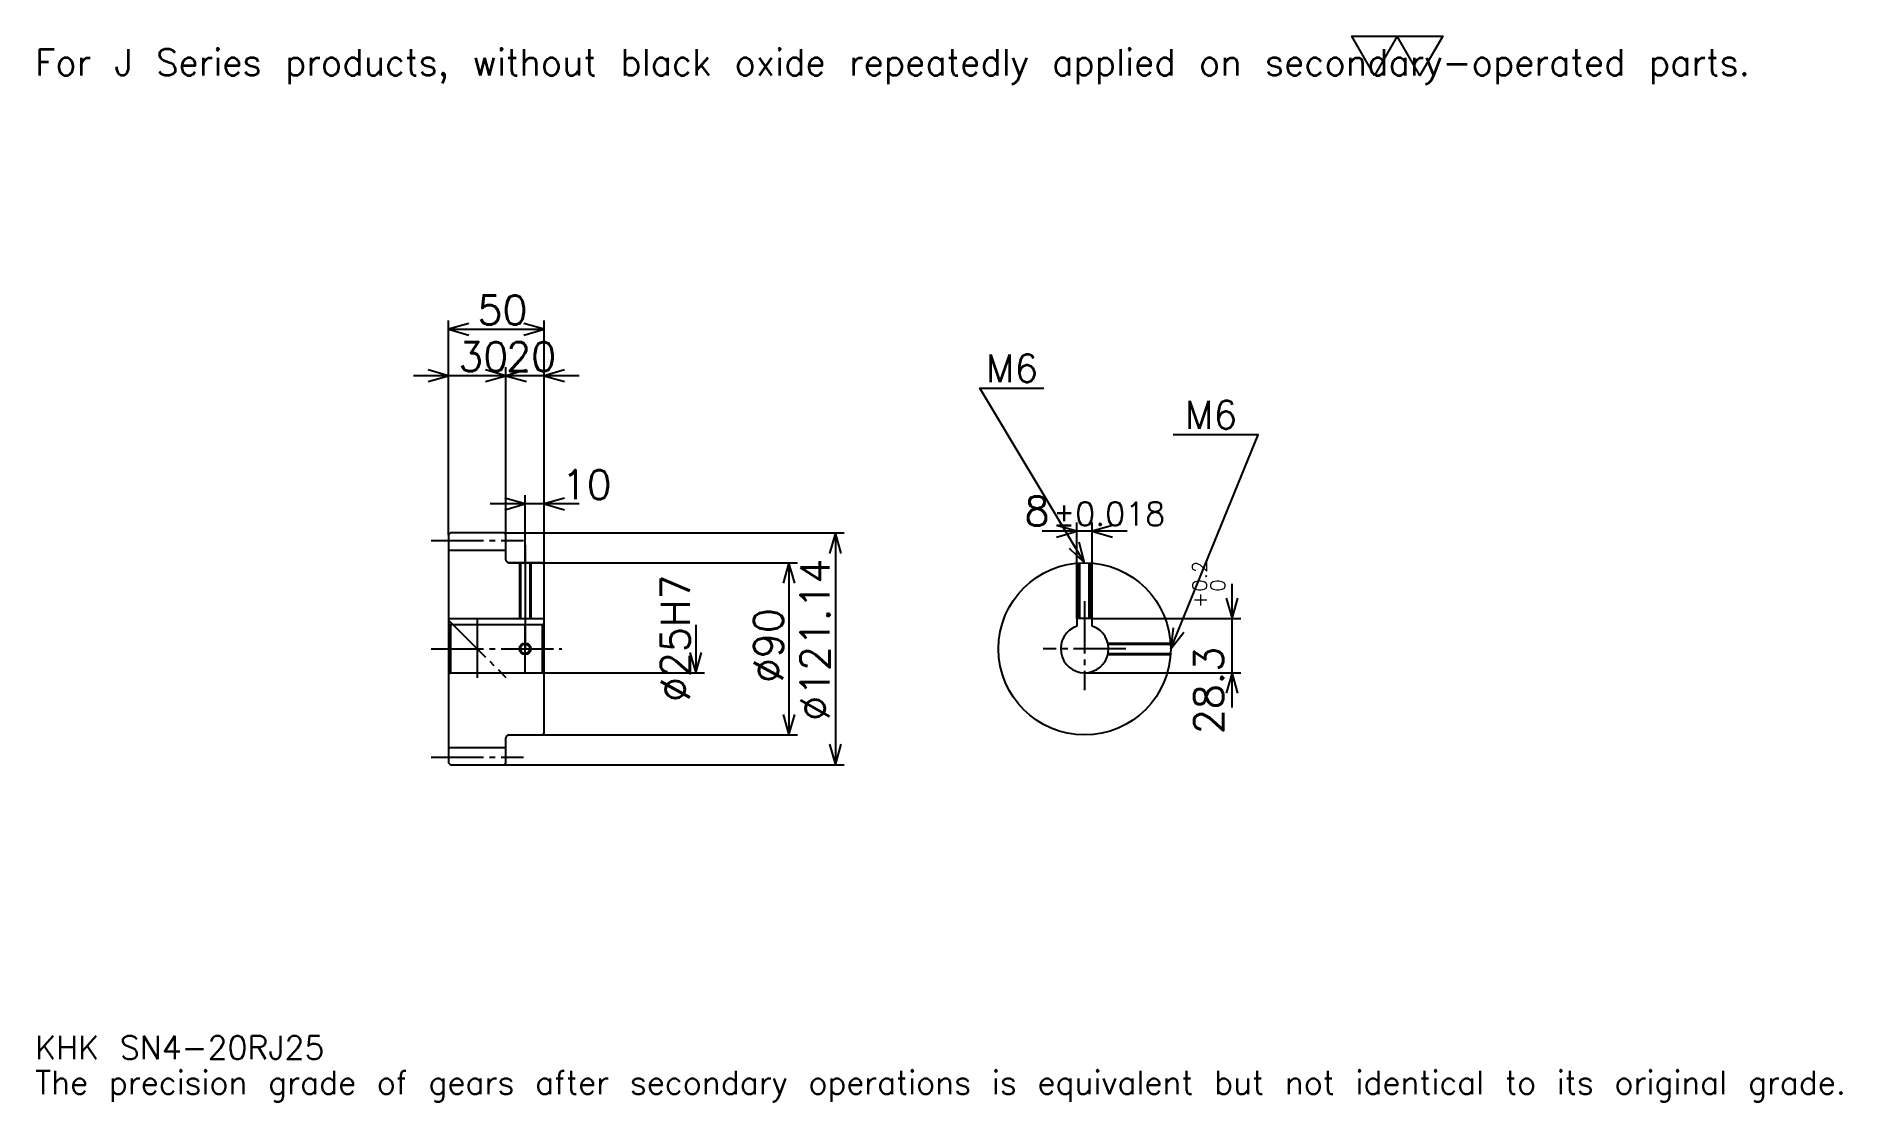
# Model space of a CAD drawing. Extents: x 31 to 975, y 11 to 568.
import ezdxf

# ---------------------------------------------------------------- set-up
doc = ezdxf.new("R2010")
doc.units = 0
doc.linetypes.add('DASHDOT', pattern=[36.521738, 27.391304, -3.043478, 3.043478, -3.043478])
doc.layers.get('0').update_dxf_attribs({"linetype": 'CONTINUOUS'})
doc.layers.add('DASHDOT', color=6, linetype='DASHDOT')
doc.styles.add('KANJI', font='TXT', dxfattribs={"bigfont": 'BIGFONT'})

msp = doc.modelspace()

# ---------------------------------------------------------------- linework, layer by layer
at = {"color": 5}
for p, q in [((246.521729, 308.61203), (246.521729, 419.698975)), ((296.521729, 308.61203), (296.521729, 419.698975)), ((246.521729, 415.133789), (296.521729, 415.133789)), ((294.782593, 390.78595), (228.260864, 390.78595)), ((314.782593, 390.78595), (258.260864, 390.78595)), ((276.521729, 308.61203), (276.521729, 395.351166)), ((314.782593, 323.829437), (268.260864, 323.829437)), ((286.521729, 308.61203), (286.521729, 328.394653)), ((574.913025, 263.843475), (574.913025, 314.060883)), ((582.913025, 263.843475), (582.913025, 314.060883)), ((246.521729, 307.61203), (246.521729, 308.61203)), ((275.521729, 308.61203), (296.521729, 308.61203)), ((276.521729, 307.61203), (276.521729, 308.61203)), ((286.521729, 293.043488), (286.521729, 308.61203)), ((286.521729, 293.043488), (286.521729, 308.61203)), ((296.521729, 308.61203), (453.260864, 308.61203)), ((296.521729, 292.043488), (296.521729, 308.61203)), ((448.695648, 308.61203), (448.695648, 187.474945)), ((601.173889, 309.495667), (556.652161, 309.495667)), ((278.021729, 293.043488), (296.521729, 293.043488)), ((296.521729, 293.043488), (428.913025, 293.043488)), ((424.347809, 293.043488), (424.347809, 203.043488)), ((655.956543, 217.282623), (655.956543, 282.10437)), ((375.652161, 260.543488), (375.652161, 235.543488)), ((582.913025, 263.843475), (660.521729, 263.843475)), ((296.521729, 235.543488), (380.217377, 235.543488)), ((578.913025, 235.543488), (660.521729, 235.543488)), ((278.021729, 203.043488), (296.521729, 203.043488)), ((296.521729, 203.043488), (428.913025, 203.043488)), ((275.521729, 187.474945), (296.521729, 187.474945)), ((296.521729, 187.474945), (453.260864, 187.474945))]:
    msp.add_line(p, q, dxfattribs=at)
at = {"color": 4}
for p, q in [((246.521729, 299.61203), (276.521729, 299.61203)), ((246.521729, 263.843475), (296.521729, 263.843475)), ((247.521729, 260.543488), (247.521729, 235.543488)), ((295.521729, 260.543488), (296.521729, 261.543488)), ((295.521729, 235.543488), (296.521729, 234.543488)), ((246.521729, 196.474945), (276.521729, 196.474945))]:
    msp.add_line(p, q, dxfattribs=at)
at = {"color": 7}
msp.add_line((261.521729, 263.260864), (261.521729, 232.826096), dxfattribs=at)
msp.add_lwpolyline([(730.434753, 547.826111), (718.565186, 568.400024), (766.043457, 568.400024), (754.173889, 547.826111), (742.304321, 568.400024), (730.434753, 547.826111)], dxfattribs=at)
at = {"color": 5}
for points in [[(257.173889, 418.177246), (246.521729, 415.133789), (257.173889, 412.090302)], [(285.869568, 412.090302), (296.521729, 415.133789), (285.869568, 418.177246)], [(235.869553, 387.742493), (246.521729, 390.78595), (235.869553, 393.829407)], [(265.869568, 387.742493), (276.521729, 390.78595), (265.869568, 393.829407)], [(287.173889, 393.829407), (276.521729, 390.78595), (287.173889, 387.742493)], [(307.173889, 393.829407), (296.521729, 390.78595), (307.173889, 387.742493)], [(578.913025, 293.043488), (524.130432, 384.347839), (557.608643, 384.347839)], [(623.913025, 248.043488), (669.565186, 360), (625.130493, 360)], [(275.869568, 320.78595), (286.521729, 323.829437), (275.869568, 326.872925)], [(307.173889, 326.872925), (296.521729, 323.829437), (307.173889, 320.78595)], [(564.260864, 306.452179), (574.913025, 309.495667), (564.260864, 312.539124)], [(593.565186, 312.539124), (582.913025, 309.495667), (593.565186, 306.452179)], [(451.739136, 297.959869), (448.695648, 308.61203), (445.652161, 297.959869)], [(570.822754, 300.611786), (578.913025, 293.043488), (576.042297, 303.7435)], [(427.391296, 282.391296), (424.347809, 293.043488), (421.304321, 282.391296)], [(652.913025, 274.495667), (655.956543, 263.843475), (659, 274.495667)], [(625.116943, 259.056305), (623.913025, 248.043488), (630.753296, 256.757965)], [(372.608673, 246.195663), (375.652161, 235.543488), (378.695618, 246.195663)], [(659, 224.891312), (655.956543, 235.543488), (652.913025, 224.891312)], [(421.304321, 213.695663), (424.347809, 203.043488), (427.391296, 213.695663)], [(445.652161, 198.127106), (448.695648, 187.474945), (451.739136, 198.127106)]]:
    msp.add_lwpolyline(points, dxfattribs=at)
at = {"color": 4}
for points in [[(276.521729, 294.543488), (276.521729, 307.61203), (275.521729, 308.61203), (247.521729, 308.61203), (246.521729, 307.61203), (246.521729, 234.543488)], [(278.021729, 203.043488), (295.521729, 203.043488), (296.521729, 204.043488), (296.521729, 292.043488), (295.521729, 293.043488), (278.021729, 293.043488)], [(283.521729, 293.043488), (283.521729, 263.843475)], [(284.061737, 293.043488), (284.061737, 263.843475)], [(288.98172, 293.043488), (288.98172, 263.843475)], [(289.521729, 293.043488), (289.521729, 263.843475)], [(575.913025, 263.843475), (575.913025, 292.943359)], [(576.453003, 263.843475), (576.453003, 292.976196)], [(581.373047, 263.843475), (581.373047, 292.976196)], [(581.913025, 263.843475), (581.913025, 292.943359)], [(246.521729, 234.543488), (247.521729, 235.543488), (295.521729, 235.543488), (295.521729, 260.543488), (247.521729, 260.543488), (246.521729, 261.543488)], [(582.913025, 259.8862), (582.913025, 263.843475), (574.913025, 263.843475), (574.913025, 259.8862)], [(591.047729, 251.043488), (623.812927, 251.043488)], [(591.168579, 250.503494), (623.845703, 250.503494)], [(591.168579, 245.583481), (623.845703, 245.583481)], [(591.047729, 245.043488), (623.812927, 245.043488)], [(246.521729, 234.543488), (246.521729, 188.474945), (247.521729, 187.474945), (275.521729, 187.474945), (276.521729, 188.474945), (276.521729, 201.543488)]]:
    msp.add_lwpolyline(points, dxfattribs=at)
for centre, radius in [((578.913025, 248.043488), 45), ((286.521729, 248.043488), 2.46)]:
    msp.add_circle(centre, radius, dxfattribs=at)
at = {"color": 7}
msp.add_circle((286.521729, 248.043488), 3, dxfattribs=at)
at = {"color": 4}
for centre, radius, start, end in [((278.021729, 294.543488), 1.5, 180, 270), ((578.913025, 248.043488), 12.5, 108.662925185, 71.337074815), ((278.021729, 201.543488), 1.5, 90, 180)]:
    msp.add_arc(centre, radius, start, end, dxfattribs=at)
at = {"layer": 'DASHDOT', "color": 7}
for p, q in [((237.391296, 304.61203), (285.652161, 304.61203)), ((286.521729, 293.043488), (286.521729, 248.043488)), ((578.913025, 272.973938), (578.913025, 226.413055)), ((246.521729, 263.043488), (276.521729, 233.043488)), ((237.391296, 248.043488), (305.652161, 248.043488)), ((600.543457, 248.043488), (557.282593, 248.043488)), ((237.391296, 191.474945), (285.652161, 191.474945))]:
    msp.add_line(p, q, dxfattribs=at)
for points in [[(286.521729, 302.17392), (286.521729, 254.713043)], [(286.521729, 235.913055), (286.521729, 260.17392)], [(274.391296, 248.043488), (298.652161, 248.043488)]]:
    msp.add_lwpolyline(points, dxfattribs=at)

# ---------------------------------------------------------------- texts
at = {"color": 7, "style": 'KANJI'}
for s, height, p in [('For J Series products, without black oxide repeatedly applied on secondary-operated parts.', 13.695652, (30.434782, 547.826111)), ('50', 15.217391, (261.630432, 417.568542)), ('30', 15.217391, (251.630417, 393.220734)), ('20', 15.217391, (276.630432, 393.220734)), ('M6', 14.608696, (527.173889, 387.391296)), ('M6', 14.608696, (631.217407, 363.043488)), ('10', 15.217391, (305.652161, 326.264221)), ('8', 15.217391, (547.501343, 312.539124)), ('%%p0.018', 12.173913, (562.564697, 312.539124)), ('KHK SN4-20RJ25', 12.173913, (30.434782, 33.47826)), ('The precision grade of gears after secondary operations is equivalent but not identical to its original grade.', 12.173913, (30.434782, 15.217391))]:
    msp.add_text(s, height=height, dxfattribs=at).set_placement(p)
for s, height, p in [('%%c121.14', 15.217391, (445.652161, 210.380447)), ('0.2', 7.608696, (642.869568, 277.861877)), ('%%c25H7', 15.217391, (372.608673, 220.271744)), ('0', 7.608696, (652.304321, 277.861877)), ('+', 7.608696, (642.869568, 269.340149)), ('%%c90', 15.217391, (421.304321, 230.163055)), ('28.3', 15.217391, (651.391296, 203.473251))]:
    msp.add_text(s, height=height, rotation=90, dxfattribs=at).set_placement(p)

doc.saveas('drawing.dxf')
